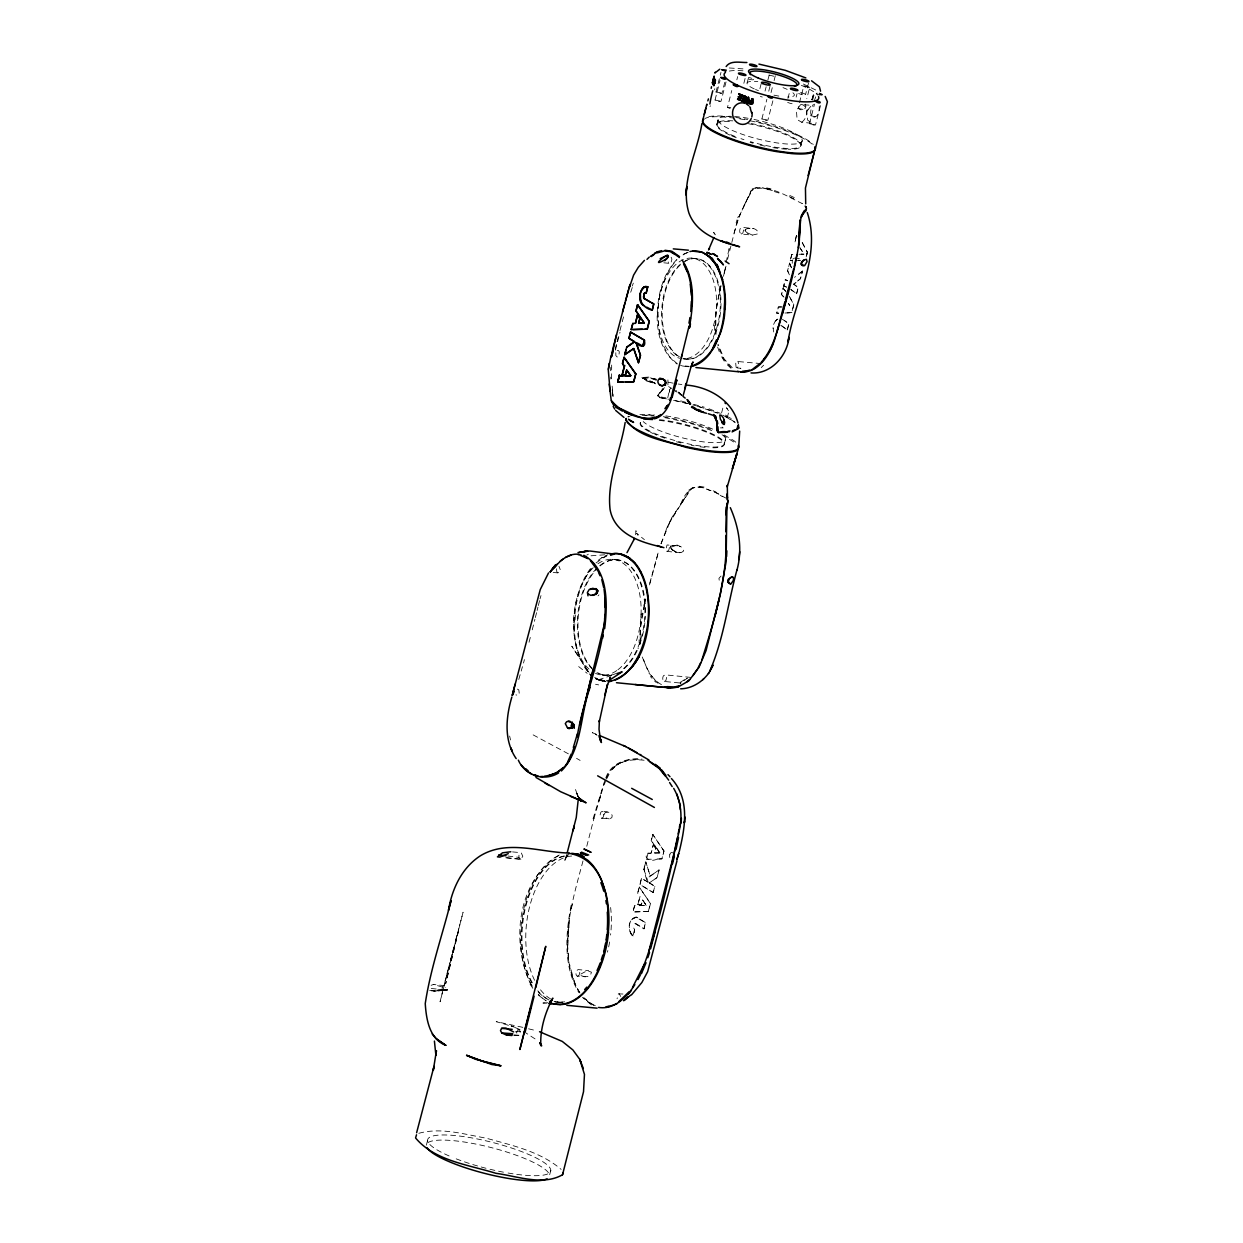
<?xml version="1.0" encoding="UTF-8"?>
<svg xmlns="http://www.w3.org/2000/svg" width="1243" height="1243" viewBox="0 0 1243 1243"><rect width="100%" height="100%" fill="white"/><g stroke="black" fill="none" stroke-linecap="round" stroke-linejoin="round"><path stroke-width="0.75" stroke-dasharray="5 3.75" d="M670.645 548.458L670.645 546.097L676.627 544.791L681.817 547.231L683.681 550.944L681.257 552.622L675.26 551.845L670.645 548.458L670.645 546.097M680.48 684.023L680.651 682.019L687.41 678.103L680.123 683.634L680.372 682.827M520.879 859.426L518.906 857.375L518.968 855.044L521.19 852.714L522.79 856.256L520.879 859.426L504.642 857.654M588.452 671.919C573.132 652.606 572.324 625.571 576.674 602.358A63.983 36.933 -84.3 0 1 582.097 584.645L586.914 574.841L592.973 566.202M640.114 644.138L640.953 620.894L645.35 599.779M629.844 922.912C627.358 926.765 633.402 945.084 634.66 929.811L633.355 927.262L634.52 929.764L632.92 935.963C627.156 931.225 628.119 917.567 636.618 917.148L645.614 922.679L644.029 928.832L635.189 923.44L633.852 924.637L635.189 923.44L644.029 928.832M575.4 614.928L574.546 627.668L574.328 624.701M639.819 634.987L640.953 620.894M728.46 410.687L726.487 407.751L728.942 410.843M610.499 370.771L610.779 367.384M441.964 990.904L442.322 987.004L443.813 985.575L445.755 987.657M556.476 568.843L556.833 572.029L558.806 572.728L560.236 569.574L558.962 566.295M669.775 854.811L669.62 856.178A3.325 1.927 -84.5 0 0 669.822 857.561M611.665 365.038L611.618 379.581M640.533 626.938L645.77 598.971M582.998 860.917C572.029 902.34 556.149 951.563 579.3 992.023M569.341 918.126L567.523 944.494L569.061 963.527M640.72 617.445L641.233 613.669M792.273 260.455L792.273 263.267M569.123 922.943L567.771 947.415M571.112 905.355C565.534 934.037 563.172 966.526 578.85 992.582M513.794 1035.683L519.605 1035.31L520.273 1031.535L519.123 1029.406L515.363 1029.018M796.437 235.595L795.007 241.857L796.437 235.595L799.684 239.34M752.341 235.113L745.955 232.192L745.458 229.567C749.016 226.847 758.867 228.075 757.888 233.855L752.341 235.113L741.279 234.01L739.896 232.534A3.325 1.927 -84.3 0 1 740.393 228.386L741.962 227.36L753.305 228.526M570.63 910.637L572.091 903.879M726.083 262.444L729.501 246.86L728.973 249.237M747.866 233.42L744.93 230.747L745.241 229.427L750.042 228.215M724.793 82.333L721.826 93.551L715.999 91.998L720.987 72.389M726.036 81.914L721.002 101.336L717.724 101.289L715.036 100.046L720.023 80.438M730.169 108.607L727.497 107.364L731.754 90.537M772.882 100.823L767.848 120.245L764.569 120.198L761.881 118.955L766.869 99.347M775.306 75.745L773.907 81.416M805.433 104.148C808.245 111.482 795.815 111.59 798.721 105.453M799.435 102.672L803.879 85.783L809.706 87.336L806.816 98.694M819.261 106.012C819.992 123.15 804.656 118.753 813.373 104.303M820.504 105.593L815.47 124.999L812.207 124.953L809.504 123.71L814.491 104.101M791.853 254.38L790.206 260.548L791.853 254.38L795.38 254.364M537.131 610.484L537.939 607.159M538.359 605.512L539.586 600.54M783.261 296.502L781.505 294.467L785.281 279.597L787.58 280.638M647.945 853.164L651.068 853.102L653.336 844.758L651.177 853.118C640.487 854.966 648.924 863.434 657.205 859.022M667.771 397.667L669.511 389.789L671.08 388.142M727.512 259.445L736.462 224.175L740.113 214.697M643.874 869.494C655.17 900.522 639.648 868.919 645.785 861.912L650.291 876.082L659.07 869.914L657.096 877.542L649.328 882.903L654.89 886.383L649.483 882.903M771.048 92.557L772.416 87.103M637.814 904.655L641.326 904.547L642.538 899.87L646.391 905.479L634.583 905.759L632.889 911.974L648.473 911.414L650.493 903.552L639.244 887.067L637.659 893.22L640.098 896.281L637.814 904.655L640.098 896.281M532.253 629.828L534.91 619.278M535.345 617.522L536.681 612.24M768.749 91.19L770.396 84.648M723.426 276.319L725.99 266.188M780.775 325.262L787.378 330.001L788.932 323.801L781.35 318.534M445.196 980.758L440.069 1001.78L463.08 912.222L445.196 980.758L448.49 968.002M745.085 78.48L743.392 85.083M720.893 285.641L715.984 310.253L715.673 334.973M724.218 272.543L726.13 265.054M721.002 285.983C716.838 302.779 713.653 320.399 716.574 337.661M724.234 273.274L725.617 267.82M787.938 98.383L789.647 91.78M796.173 97.094L797.043 93.66M808.509 83.063L805.557 94.561M648.069 853.164L646.484 859.364M787.254 329.954L788.808 323.817L784.784 320.71M802.341 242.836L807.328 252.143L806.241 256.881L807.328 252.143L802.186 242.432M615.409 350.153L619.993 332.269M427.592 1140.328L426.287 1145.456A63.502 13.316 14.4 0 1 487.567 1146.668A63.502 13.316 14.4 0 1 549.484 1175.474L550.804 1170.347M717.025 123.834L718.143 119.437M716.776 125.092L718.097 119.965M747.152 82.861L748.426 77.905M767.894 79.94L769.355 74.456M811.772 99.626L813.45 94.903L812.238 99.658M812.223 99.86L813.217 94.996M724.265 444.124L725.586 438.997M800.912 145.586L802.232 140.459M812.704 99.891L813.916 95.152L812.984 94.888M814.072 101.538L817.024 93.007M647.712 881.909L641.481 878.381L639.99 884.55L653.181 892.536L654.89 886.383M639.368 887.067L637.659 893.22M785.001 313.034L791.698 312.568L793.702 304.721L789.429 296.145M796.577 293.69L798.146 287.537L793.764 284.196L800.43 278.65L802.512 271.098L800.539 278.665L793.795 284.165L798.27 287.553L796.67 293.736L790.719 289.448M659.039 858.96L661.866 858.835L663.871 850.958L652.761 834.426L651.177 840.563L659.909 852.853L654.641 853.024L655.76 848.347L653.212 844.789M648.349 911.414L650.369 903.568L639.244 887.067M657.423 859.037L661.991 858.866L663.98 851.098L662.177 847.881M450.339 960.855L453.835 947.244M455.622 940.314L457.408 933.4M615.145 349.159L616.59 343.565M617.072 341.701L618.998 334.227M586.774 846.25L594.045 818.018M721.577 413.002L723.286 406.352M726.005 416.529L727.59 416.389L728.786 411.744M789.383 274.843L787.674 270.71L789.616 263.159L787.549 270.694L788.606 273.165M634.583 905.759L632.967 911.989L645.288 911.57M787.145 312.941L791.822 312.583L793.842 304.737L788.435 294.886M637.954 904.655L641.466 904.547L642.662 899.885M529.036 642.274L530.435 636.929M643.89 928.785L645.474 922.663L635.655 917.101L631.382 919.913M653.181 892.536L654.766 886.43M736.85 79.785L737.674 76.615M759.908 88.626L761.446 82.706M765.035 91.081L766.154 86.824M785.607 291.033L783.121 288.283L781.505 294.467L784.286 297.512M619.946 330.591L621.795 323.491M622.261 321.719L623.66 316.406M734.007 233.28L739.228 216.282L751.223 190.552C767.553 182.659 787.207 196.705 802.388 203.603L799.435 201.646M571.267 908.586L572.417 904.283M641.481 878.381L639.865 884.503L653.305 892.552M649.514 584.909L658.635 551.612M593.828 818.764L604.471 782.795M652.932 834.488L651.285 840.625L659.909 852.853L657.361 852.931M523.505 663.047L524.422 659.613M635.624 534.754L635.903 530.683L637.892 535.143L636.618 533.309L644.402 539.648M786.368 287.086L783.743 285.766L785.39 279.597M653.336 844.758L655.9 848.394L654.641 853.024L659.909 852.853M649.763 583.247L658.806 550.354M782.204 306.943L778.32 306.959L776.642 313.174L778.693 313.174M806.179 256.866L807.453 252.158M781.381 306.959L778.46 306.99L776.766 313.189L778.646 313.158M644.884 865.516L643.765 869.649L645.785 861.912L650.291 876.082M593.051 818.811L605.139 779.314M518.766 679.47L522.448 666.699M599.157 799.684L601.721 791.076M599.017 801.02L601.503 792.816M539.99 598.877L541 595.599M566.684 854.531L564.322 861.554L567.026 855.604L565.239 858.136L569.884 853.304M643.874 605.294L644.527 603.228M736.136 222.59L737.021 219.856M630.698 292.245L632.64 286.372M660.981 543.673L671.826 517.57L691.652 488.375L696.235 486.945L701.736 487.365L714.119 491.793L725.694 498.008M795.007 241.857L795.66 239.946M661.105 543.797L666.295 529.704M667.802 525.634L665.191 532.253M632.252 286.014L633.324 283.14M737.798 217.743L738.404 216.22M667.942 384.91L667.926 379.814M604.409 784.224L606.133 780.014M768.625 189.759C763.155 187.522 756.008 186.015 751.269 190.583L739.228 216.282M567.026 855.604L564.742 860.482L567.507 854.562M666.481 398.879L659.21 397.574L657.609 395.694L662.55 388.562M605.761 778.009C610.655 762.922 627.513 757.469 642.01 759.085M606.708 778.817L609.94 772.68M715.036 100.046L721.002 101.336M744.044 205.515L752.574 189.635M715.999 91.998L721.965 93.287M727.497 107.364L730.76 107.411M761.881 118.955L767.848 120.245M798.022 108.343L803.988 109.633M809.706 87.336L803.755 86.047M810.467 115.661L816.433 116.951M809.504 123.71L815.47 124.999M668.454 524.515L689.881 489.789M803.972 254.147L801.238 254.209L803.972 254.147L799.886 247.699M773.612 324.439L775.244 321.129L778.569 318.628L776.316 320.088M606.413 778.18C611.525 764.072 627.125 757.904 641.17 759.473M675.804 391.281L676.316 390.318M669.278 522.464L676.052 511.37M680.776 504.021C686.851 488.375 695.459 482.781 710.157 490.674M680.48 504.674L685.421 497.014M682.376 501.768L684.163 498.971M659.986 392.804L664.492 387.878M763.653 365.193L761.244 367.586M807.67 110.083L811.617 105.36L800.694 104.412L796.452 110.674L797.089 119.53L801.673 122.218L812.409 123.352L807.701 120.183L806.769 111.823L808.183 109.446M580.869 974.061L587.178 970.674L591.45 972.197L590.549 974.963L587.582 976.563L577.467 976.206A3.325 1.911 -84.3 0 1 575.929 973.347L576.628 970.612L578.166 969.571L588.623 970.612M662.752 389.214L658.386 395.258L659.986 397.744M612.488 769.324L614.865 766.776M792.77 259.197L793.562 258.358M598.007 595.863L598.971 594.869M612.178 769.122L614.632 766.589M676.922 259.321L672.308 264.526L666.062 274.827A56.588 32.598 -84.3 0 0 660.996 288.065C654.393 313.298 654.315 346.828 677.031 364.028M664.508 387.63L657.609 395.694M688.84 490.084L694.48 486.634M775.244 321.129L777.263 319.218M802.512 271.098L796.856 275.791M596.034 562.924L606.615 555.559M802.403 271.114L794.557 277.329M793.795 284.165L796.079 282.379M632.361 918.857L636.618 917.148L640.347 919.292M649.064 876.952L659.07 869.914L657.096 877.542L649.328 882.903M614.384 766.822C623.116 759.784 635.126 758.898 645.832 760.483M683.386 680.372L684.489 679.626M586.789 555.124L588.359 554.176M752.186 188.92L759.784 186.605M617.771 764.274L623.442 761.508M559.241 855.013C515.954 881.038 510.096 946.498 532.812 988.294L528.896 982.358M683.634 254.116L689.912 251.537M566.59 855.604L567.367 855.231M431.103 985.342L433.356 984.472L443.813 985.575M801.673 122.218C807.468 118.675 809.566 105.888 801.005 104.303M418.798 1133.305C440.83 1127.168 464.167 1134.253 485.997 1138.137C511.914 1145.362 540.301 1151.422 561.137 1169.399M611.509 675.415L597.355 680.185L606.009 680.822M545.724 1003.334L547.79 1002.65M655.247 379.146L648.1 377.266L642.32 378.323L646.484 380.948L655.558 383.838M601.659 557.843L607.05 556.242M664.43 681.475L665.86 680.574L666.652 677.575L665.223 674.84L663.529 675.71A3.309 1.927 -84.4 0 0 662.954 679.921L664.43 681.475L680.713 683.06L679.346 682.236L680.48 683.199M677.73 545.801L667.04 544.962L665.782 550.028L667.071 551.395L680.014 552.715L675.539 551.69L671.298 549.018M667.071 551.395L668.718 550.354L669.402 547.728L667.771 544.745M741.279 234.01L742.879 232.938L743.563 230.328L741.962 227.36M721.049 576.037L718.951 578.321L719.479 582.175M622.961 994.027L618.346 993.841L617.072 998.75M519.123 1029.406L516.513 1031.69L517.445 1035.994M601.565 818.158L609.194 818.919L611.82 817.708C614.12 812.347 605.838 811.322 602.358 811.539M656.397 380.327L649.514 377.934L642.32 378.323L641.885 377.515L648.722 377.095L656.257 379.674M577.467 976.206L579.067 975.273L579.813 972.523L578.166 969.571M607.361 812.067L605.403 812.44L603.803 814.6L605.792 817.832L609.194 818.919M761.042 363.593L736.975 361.449L735.701 363.313L736.12 367.369L740.859 368.316M687.488 366.53L688.84 366.343L680.574 365.411M546.174 1002.775L542.927 1003.039L546.656 1003.085M591.046 555.792L606.506 554.673M515.301 1031.845L520.273 1031.535M646.298 911.539L648.473 911.414M675.788 545.553L670.754 547.324L671.313 546.392L670.754 547.324L672.634 550.136L671.282 548.738L673.426 550.587M798.068 260.455L800.741 260.346M642.538 899.87L646.391 905.479L637.348 905.696M646.376 859.317L653.336 859.162M798.954 254.271L801.953 254.193M790.33 260.564L792.226 260.548M790.206 260.548L792.475 260.533M729.284 67.977L745.256 69.018M642.041 415.24L654.735 416.187M685.872 366.545L688.886 366.732M686.897 366.669L681.521 365.815M699.141 486.262L705.9 487.365M513.872 1034.86L519.605 1035.31M605.823 681.537L595.863 678.88L603.166 681.319L596.422 679.346L609.35 680.978M429.658 990.547L437.194 991.153M512.536 851.906L521.19 852.714M740.75 368.301L737.099 367.944L739.228 365.333L737.891 361.309M690.657 677.388L665.223 674.84M506.709 857.763L519.714 859.006M794.37 258.156L799.529 258.668M436.635 990.391L430.731 990.966L436.184 991.526M691.31 258.124L695.878 258.575M663.809 262.801L669.495 263.376M687.348 359.18L682.935 358.745A50.497 29.086 -84.3 0 0 714.896 286.31A50.497 29.086 -84.3 0 0 665.564 278.836A50.497 29.086 -84.3 0 0 679.735 358.264M612.24 559.319L616.652 559.77M602.435 675.058L606.848 675.493M585.251 976.936L581.009 975.631M553.213 572.433L557.936 572.93M431.243 988.48L436.619 989.04M665.922 397.869L659.769 396.766M734.66 118.085L720.893 116.78A58.219 12.197 14.4 0 0 705.076 118.427M507.874 856.023L518.906 857.375M678.196 384.025L681.848 384.522M720.381 427.872L723.177 427.918L722.136 427.064M659.21 397.574L668.594 399.252M605.978 681.661L594.605 677.528M517.383 689.104L518.813 689.912L519.217 693.081L518.098 695.334L515.892 694.899M664.865 417.679L681.18 421.082A56.355 11.824 14.4 0 1 696.531 425.246L714.709 431.585M673.178 383.17L667.957 382.114M442.322 987.004L433.356 984.472M595.552 684.271L598.644 684.893M522.821 1027.355L496.221 1021.637L513.359 1026.796M673.613 400.37L687.472 403.555M675.555 400.65L688.591 403.726M766.667 187.864L771.017 188.905M528.586 1028.816L536.292 1030.711M655.185 383.201L644.729 379.301L654.735 383.015M693.749 404.348L704.33 407.191M679.346 546.221L680.496 546.532M653.445 378.4L656.382 379.224M680.729 400.868L685.452 402.173M772.4 190.614L762.394 187.677M692.91 404.907L695.505 405.653M696.81 406.041L718.159 413.36M699.141 406.601L716.543 412.536M774.203 191.531L779.143 193.069M652.839 382.875L645.692 380.187M654.238 382.751L643.206 377.701M596.391 734.395L592.274 732.624L595.708 734.458M725.384 415.084L727.59 416.389M514.975 1027.34L511.137 1025.895L520.382 1029.779M709.054 408.792L720.381 413.344M803.304 84.011L818.686 91.423M595.35 1005.758L589.337 1002.666L582.765 996.653M793.795 198.694L788.124 196.208M713.218 490.783L715.952 491.979M718.392 493.689L714.119 491.793M789.771 195.462L795.271 198.01M817.614 94.188L816.2 93.365M722.804 415.178L734.97 421.952M725.772 416.778L735.312 422.76M595.49 678.445L599.25 680.247M783.743 285.766L786.57 287.133M722.043 434.755L735.98 443.347M619.123 993.639L620.739 996.482M811.819 99.44L811.368 99.424M785.281 279.597L787.642 280.794M724.11 434.926L733.696 440.519A58.095 12.181 14.4 0 1 736.648 443.052M731.257 418.549L726.627 416.156M523.521 1031.395L538.095 1040.873M635.204 923.549L638.855 925.46M568.377 753.833L530.901 733.681M593.719 1005.432L583.682 997.849M576.55 758.354L580.124 760.405M644.464 879.966L647.883 881.924M668.594 386.589L671.484 388.329M641.885 377.515L646.36 380.265M720.194 495.242L722.23 496.516M661.447 684.629C651.534 679.051 646.111 668.175 642.973 657.656M791.092 289.635L796.67 293.736M782.018 325.992L787.378 330.001M591.342 1004.919L582.439 997.368M672.929 389.183L683.355 396.688M677.28 363.795L669.557 356.819L662.814 344.606A58.048 33.437 -84.3 0 1 658.914 329.877L657.842 313.314L658.743 301.94A58.048 33.437 -84.3 0 1 676.798 260.129M588.11 1001.858L590.378 1003.552M732.282 367.695L724.218 359.025L718.081 344.233M678.181 392.757L680.993 394.901M538.281 995.021L545.693 1000.739M578.679 666.59L587.147 673.318M595.335 733.991L597.044 735.343M682.019 395.165L676.953 391.017L680.978 394.311M657.998 683.339L648.97 673.116L642.227 656.988M731.008 368.301L726.627 364.199M730.962 367.726L723.131 358.279L717.739 345.026M654.486 680.915L656.211 682.485M678.927 392.633L680.962 394.637M633.091 935.917L629.968 931.691L629.331 928.614M650.338 676.472L652.047 678.321M577.638 796.141L581.118 799.995M588.529 671.764L583.682 666.17L591.295 676.114L571.78 646.205L589.244 672.96M783.121 288.283L786.881 292.773M663.98 851.098L652.761 834.426M715.409 234.787L713.653 232.301L715.005 235.098L714.259 232.923M799.948 247.854L802.356 251.397M579.968 993.002L575.866 985.901L570.988 972.585M576.193 793.127L580.17 799.42M656.801 848.301L659.489 852.62M724.203 361.138L720.893 355.389M644.573 902.869L646.142 905.463M788.544 303.401L789.756 305.7L788.031 302.779M577.358 794.93L578.306 796.794M789.507 263.159L791.387 267.742M789.616 263.159L791.76 268.395M575.493 789.523L579.626 800.725L577.187 793.687L577.731 795.862M574.701 982.995L569.512 964.195M717.615 347.061L719.324 351.862M509.646 736.058L510.531 739.958M612.146 386.076L613.312 396.377M658.666 395.103L658.868 396.191M612.209 389.929L613.063 395.973M612.209 392.664L612.613 396.253M610.686 377.126L610.81 379.022M568.3 953.785L568.486 957.545M640.285 641.466L640.145 634.256M714.476 330.281L714.305 323.025M639.073 639.803L639.166 642.895M610.624 907.483A73.586 42.386 -84.3 0 1 610.577 935.062M609.598 941.992A73.586 42.386 -84.3 0 1 607.454 952.138M562.349 1002.588A73.586 42.386 -84.3 0 1 556.382 1001.516M550.665 998.984A73.586 42.386 -84.3 0 1 538.639 987.253M534.583 980.261A73.586 42.386 -84.3 0 1 531.274 900.802A73.586 42.386 -84.3 0 1 573.256 855.961M562.504 1001.982A73.586 42.386 -84.3 0 1 559.459 1002.184M557.936 1002.153A73.586 42.386 -84.3 0 1 554.937 1001.796M549.08 999.994A73.586 42.386 -84.3 0 1 537.194 990.718M531.724 982.747A73.586 42.386 -84.3 0 1 525.929 903.521A73.586 42.386 -84.3 0 1 567.321 855.572M449.096 1155.943A63.502 13.316 14.4 0 1 450.867 1135.216A63.502 13.316 14.4 0 1 543.812 1162.345A63.502 13.316 14.4 0 1 506.864 1172.802M503.462 1172.18A63.502 13.316 14.4 0 1 489.509 1169.135M485.997 1168.265A63.502 13.316 14.4 0 1 456.165 1158.833M592.771 669.449A58.095 33.468 -84.3 0 1 587.286 581.444A58.095 33.468 -84.3 0 1 639.601 581.04A58.095 33.468 -84.3 0 1 622.852 669.231M615.844 673.597A58.095 33.468 -84.3 0 1 596.997 672.587M597.914 563.794A58.095 33.468 -84.3 0 1 639.632 593.843A58.095 33.468 -84.3 0 1 617.926 669.744M616.777 670.583A58.095 33.468 -84.3 0 1 593.222 672.199M588.996 669.076A58.095 33.468 -84.3 0 1 573.644 619.511A58.095 33.468 -84.3 0 1 593.393 567.523M564.664 1001.796A73.586 42.386 -84.3 0 1 561.603 1002.184M558.573 1002.215A73.586 42.386 -84.3 0 1 554.083 1001.547M546.889 998.595A73.586 42.386 -84.3 0 1 537.831 990.78M532.346 982.809A73.586 42.386 -84.3 0 1 525.882 906.069A73.586 42.386 -84.3 0 1 564.897 856.039M669.759 854.811A3.325 1.927 -84.5 0 1 672.727 852.9M579.254 657.096A64.279 37.041 -84.3 0 1 591.559 567.15M598.147 560.407A64.279 37.041 -84.3 0 1 607.672 554.86M546.392 1000.848A75.916 43.723 -84.3 0 1 538.235 994.151M532.377 986.274A75.916 43.723 -84.3 0 1 523.66 909.565A75.916 43.723 -84.3 0 1 561.277 854.656M679.331 356.71A50.497 29.086 -84.3 0 1 673.504 273.025A50.497 29.086 -84.3 0 1 720.474 293.907A50.497 29.086 -84.3 0 1 683.246 358.45M799.56 260.238A70.556 4.521 3.5 0 1 797.478 260.315M753.957 119.421A43.365 9.089 14.4 0 1 801.549 142.028A43.365 9.089 14.4 0 1 739.663 133.374A43.365 9.089 14.4 0 1 732.003 116.345M734.535 116.5A43.365 9.089 14.4 0 1 749.265 118.489M748.224 123.678A43.365 9.089 14.4 0 1 795.536 139.744A43.365 9.089 14.4 0 1 788.031 149.238M786.555 149.176A43.365 9.089 14.4 0 1 770.909 147.28M765.035 146.13A43.365 9.089 14.4 0 1 759.053 144.763M753.072 143.209A43.365 9.089 14.4 0 1 750.104 142.37M736.276 137.724A43.365 9.089 14.4 0 1 731.459 135.751M729.967 135.099A43.365 9.089 14.4 0 1 731.133 121.503M739.725 118.846A58.219 12.197 14.4 0 1 744.914 119.763M750.213 120.804A58.219 12.197 14.4 0 1 813.093 145.043M683.013 254.924A58.312 33.592 -84.3 0 1 689.57 251.863M659.272 420.414A43.365 9.089 14.4 0 1 715.735 436.433A43.365 9.089 14.4 0 1 709.908 447.713M705.123 447.356A43.365 9.089 14.4 0 1 699.871 446.719M694.247 445.817A43.365 9.089 14.4 0 1 691.341 445.274M680.9 442.928A43.365 9.089 14.4 0 1 676.425 441.747M664.912 438.189A43.365 9.089 14.4 0 1 654.797 434.289M653.321 433.636A43.365 9.089 14.4 0 1 650.54 432.3M649.25 431.647A43.365 9.089 14.4 0 1 641.761 421.393M723.814 435.92A43.365 9.089 14.4 0 1 695.567 440.675A43.365 9.089 14.4 0 1 643.206 421.563M645.148 415.504A43.365 9.089 14.4 0 1 654.331 414.851M665.844 415.908A43.365 9.089 14.4 0 1 715.16 430.327M628.103 417.104A56.292 11.793 14.4 0 1 629.906 416.389M600.027 565.969A58.095 33.468 -84.3 0 1 645.195 619.434M644.853 622.743A58.095 33.468 -84.3 0 1 638.016 648.722M637.239 650.446A58.095 33.468 -84.3 0 1 623.473 669.293M611.665 675.167A58.095 33.468 -84.3 0 1 593.408 669.511M592.072 668.237A58.095 33.468 -84.3 0 1 596.718 569.061M684.893 261.092A50.497 29.086 -84.3 0 1 720.35 304.271A50.497 29.086 -84.3 0 1 683.526 358.637M677.171 355.653A50.497 29.086 -84.3 0 1 661.649 311.418A50.497 29.086 -84.3 0 1 680.527 264.137M659.458 419.683A43.365 9.089 14.4 0 1 722.68 440.333A43.365 9.089 14.4 0 1 682.593 442.57A43.365 9.089 14.4 0 1 641.947 420.662M627.855 416.638A58.095 12.181 14.4 0 1 628.585 416.25M639.927 414.509A58.095 12.181 14.4 0 1 653.958 415.348M663.311 416.669A58.095 12.181 14.4 0 1 701.58 426.038L708.712 428.493A58.095 12.181 14.4 0 1 713.202 430.187M671.08 257.223A3.341 1.927 -84.3 0 1 671.841 259.616L671.127 262.366A3.341 1.927 -84.3 0 1 668.159 261.916M751.347 123.508A43.365 9.089 14.4 0 1 801.098 145.027A43.365 9.089 14.4 0 1 750.306 141.64M743.967 139.667A43.365 9.089 14.4 0 1 740.937 138.641M735.219 136.512A43.365 9.089 14.4 0 1 733.417 120.897M714.818 88.688A10.845 0.948 -76.7 0 1 714.632 89.838M710.483 105.748A10.845 0.948 -76.7 0 1 710.002 106.525M708.821 116.624A58.095 12.181 14.4 0 1 730.123 116.764M735.716 117.479A58.095 12.181 14.4 0 1 747.711 119.546M756.07 121.348A58.095 12.181 14.4 0 1 813.233 144.437M729.284 71.084A48.788 10.224 14.4 0 1 746.453 71.131M768.966 75.062A48.788 10.224 14.4 0 1 774.467 76.413M801.378 85.347A48.788 10.224 14.4 0 1 817.568 95.105M800.539 92.65A3.869 0.808 14.4 0 1 805.246 94.235A3.869 0.808 14.4 0 1 803.631 94.919A3.869 0.808 14.4 0 1 798.674 93.427M792.102 103.728A3.869 0.808 14.4 0 1 787.658 102.314M792.925 92.759A24.394 5.112 14.4 0 1 787.689 96.954M778.864 96.084A24.394 5.112 14.4 0 1 773.721 95.105M758.432 90.63A24.394 5.112 14.4 0 1 755.542 89.465M754.237 88.89A24.394 5.112 14.4 0 1 757.81 81.556M782.997 87.632A24.394 5.112 14.4 0 1 787.192 89.387M753.584 79.381A3.869 0.808 14.4 0 1 750.337 79.521A3.869 0.808 14.4 0 1 746.142 77.765M748.566 77.47A3.869 0.808 14.4 0 1 751.813 78.34M762.285 97.032A4.646 0.979 14.4 0 1 760.39 96.426M669.511 389.789L669.573 392.089L669.511 389.789M615.813 352.717L615.844 355.591L617.181 357.052L618.812 356.057L619.309 351.924A3.325 1.911 -84.3 0 0 617.538 350.464A3.325 1.911 -84.3 0 0 615.813 352.717M603.896 814.414L603.197 817.148A3.325 1.911 -84.3 0 1 601.146 818.003A3.325 1.911 -84.3 0 1 600.027 815.284L600.726 812.549A3.325 1.911 -84.3 0 1 602.777 811.695A3.325 1.911 -84.3 0 1 603.896 814.414M458.574 930.587L445.631 983.928L458.574 930.587M773.721 331.974L773.068 327.748L773.721 331.974"/><path stroke-width="1.5" d="M712.752 84.167L714.135 78.387L713 80.344M725.912 514.788L726.689 506.445M733.417 579.937C734.535 573.924 727.108 578.71 728.553 582.516L730.729 584.179L733.23 580.652M725.213 296.083A57.831 33.312 -84.3 0 1 725.384 304.504L724.483 315.846A58.033 33.437 -84.3 0 1 720.785 332.223L714.585 346.579L709.287 354.441A58.033 33.437 -84.3 0 1 690.331 366.561C718.796 357.067 725.834 321.378 724.498 294.855A58.592 33.747 -84.3 0 0 721.453 277.826M691.636 306.135C692.367 291.748 690.89 276.769 683.961 263.889M724.514 309.46L724.762 300.651M644.604 305.949L641.947 304.317C638.467 299.097 639.617 291.328 643.936 286.931L647.789 286.776L646.189 293.037L644.247 293.426L643.983 298.444L649.98 301.956M714.461 81.432L714.756 78.868L714.321 80.142M727 503.058L726.067 561.945L720.334 593.843L706.086 650.509L698.954 667.367L688.917 680.791L677.932 687.084L671.997 688.032L664.182 686.726M726.596 556.569L726.86 550.835M713.902 80.5L714.041 79.412L713.342 84.073L713.839 81.494A5.376 0.948 -77.9 0 0 713.948 80.779L714.15 78.744L713.373 81.277M713.964 76.615L712.472 82.66L714.135 78.387M713.404 84.415L713.342 85.161M713.016 83.623L713.062 82.597M608.371 932.405L608.884 924.202A75.916 43.66 -84.3 0 0 605.776 892.925L601.286 879.485A75.621 43.552 -84.3 0 0 587.504 860.032L579.424 855.06L575.074 853.817A75.916 43.723 -84.3 0 0 571.671 853.304M681.071 823.052L681.413 818.345M737.487 371.269C756.303 376.054 769.308 355.762 774.389 340.473C783.727 309.958 793.05 279.085 798.317 247.575C801.486 235.626 795.629 219.312 806.101 210.657L806.427 208.202L805.169 206.089M800.306 225.667L799.296 238.034M798.317 247.575L800.601 220.213M798.736 238.64L800.306 219.731M801.533 262.832L801.533 264.837L804.703 265.551L807.08 261.589L806.412 259.336C803.242 259.383 799.125 265.256 803.615 260.082M714.803 79.661L714.476 80.717M613.079 350.79L612.815 349.904M573.691 724.685L572.743 727.761L568.937 728.538L567.461 727.714L565.301 723.659L566.637 721.748L569.589 721.064L573.784 724.312L574.297 728.196L572.572 723.177L568.113 721.282M515.115 684.163L512.24 695.427L540.254 589.555L548.52 572.945M604.58 619.154L605.092 614.446M641.839 289.759L645.366 286.387L647.789 286.776L643.936 286.931C635.593 295.228 641.202 308.124 652.249 310.082L653.834 303.945L644.045 298.398L643.408 296.704M690.813 311.496L691.372 301.334M604.673 628.632C607.641 603.896 608.728 569.247 583.79 555.264M690.005 317.555L688.948 323.149M730.325 507.672C738.917 527.358 742.832 549.484 736.835 570.49M732.251 244.42L739.616 246.767C719.899 241.593 696.779 234.104 688.933 213.081C679.735 183.078 697.214 153.075 701.891 123.632M726.285 507.004L725.912 531.833M738.793 559.599L739.756 551.737M671.438 778.538C690.238 799.218 685.126 827.403 679.191 851.828M611.028 355.871L608.278 369.793L610.111 391.203M604.051 626.301L604.657 621.578M609.132 363.484L608.355 369.187M685.748 194.871L686.835 186.574L686.152 191.779M685.157 817.148L684.349 822.897L684.598 821.235M724.514 423.941L723.566 418.223L721.36 415.317L719.759 414.991L720.365 419.264L724.063 424.453L724.296 419.979M738.109 428.198L738.513 424.982M603.616 627.125L585.997 699.141M738.699 447.325L739.678 431.088M727.839 501.535L727.916 499.935M689.741 322.372L690.455 317.99M689.849 327.468L690.471 323.786M612.737 351.551L612.877 350.697M803.755 265.862L801.533 264.837L801.409 262.413M679.362 827.481L679.905 824.482M711.509 86.73L711.198 88.346M689.166 328.37C693.361 305.949 695.707 279.815 682.081 260.02M678.15 833.913L679.098 828.972M796.856 254.877L794.184 266.919M676.006 849.435L678.554 837.58M616.512 334.631L611.572 356.492L613.048 349.796M416.514 1134.781L415.566 1137.951C434.568 1160.884 468.751 1164.8 495.895 1173.299C517.228 1176.189 542.911 1186.071 562.535 1174.744L562.877 1173.081M677.482 837.316L674.188 852.465M683.168 395.554L690.999 366.887M714.694 82.007C713.125 80.577 713.373 88.843 714.585 82.66M736.959 569.838C727.699 603.927 723.581 640.316 709.1 672.618C702.59 681.785 692.102 688.622 680.651 688.808M820.551 91.19L819.401 86.792L811.555 80.795M714.554 81.059L714.57 80.919A6.603 1.181 -77.8 0 1 714.337 81.479M511.852 697.043C505.901 717.164 503.679 740.393 516.171 758.603M640.394 294.063L640.611 302.002L642.538 304.675M622.759 382.021L617.724 382.207L619.496 374.764L617.724 382.207L633.775 381.741L635.779 373.879L624.141 357.347L622.448 363.453L624.25 366.467L622.121 374.873L625.509 374.749L626.674 370.057L630.683 375.541L625.276 375.852M595.925 588.545L597.759 590.596L597.122 593.035L595.381 594.294L590.813 595.381L587.69 593.672M603.445 955.665C612.131 922.073 612.706 861.026 569.03 853.304M713.886 80.577L713.855 80.748A5.904 1.01 -77.8 0 1 713.715 81.292L713.544 81.976M713.311 81.556L712.472 82.489M579.642 725.011L593.004 669.713M604.828 694.806L607.485 684.489L599.281 721.903L599.39 720.474L599.017 729.299L600.726 741.434L599.39 735.421L601.441 742.537L599.344 736.742L600.555 740.005M630.465 332.083L644.34 340.147C647.929 355.762 624.778 334.709 642.833 346.331L644.433 340.162L630.605 332.114L628.88 338.282L634.52 341.747L628.88 338.282M602.529 638.405L603.306 635.189M689.026 326.148L681.366 357.549M713.109 80.003L713.451 81.183L713.979 79.055M714.911 616.59L719.355 598.334M636.121 342.804L640.394 355.094L638.482 362.738L633.712 348.568L624.685 354.706L626.705 347.217L634.52 341.747L626.705 347.217M684.66 388.966L686.058 383.466M671.81 862.207L673.815 854.081M612.877 348.848L613.84 344.917M645.055 329.193L647.183 329.162L649.157 321.253L637.55 304.69L649.328 321.315L647.308 329.162L631.258 329.613L632.842 323.444L635.468 323.335L637.488 314.945L635.468 323.335M625.151 422.48C620.475 451.318 606.755 479.953 610.08 509.537C614.446 533.837 640.596 542.383 661.525 546.967L657.159 545.537M714.104 83.265L714.119 85.549M682.143 354.348L671.36 396.579M525.23 1031.628L534.102 996.218M672.494 863.885L674.374 856.396M630.015 284.461L628.911 288.811L633.588 275.138L638.265 267.369L644.449 260.362M622.246 374.873L624.701 365.411L624.25 366.467L622.557 363.484L624.141 357.347M702.699 120.54L706.879 104.148L706.568 105.406M588.467 689.632L593.486 669.806M613.824 345.119L624.98 302.872M713.902 81.696L713.933 81.603A14.279 2.051 -77.4 0 1 714.057 81.059M567.352 852.216L576.255 817.568L578.275 799.28M813.916 153.417L805.448 188.019L805.713 203.868M644.294 323.087L635.95 310.921L637.55 304.69L636.074 310.968L644.294 323.087L638.622 323.196L639.834 318.519L637.488 314.945M652.249 310.082L653.694 303.913L651.767 302.935M713.793 82.271L712.519 83.281L714.166 76.118M712.519 83.281L713.855 77.781M714.01 79.707L713.062 83.545M715.191 82.224L713.7 85.658L715.502 80.236M739.973 94.888L738.746 93.924L740.424 94.421M737.503 99.316L739.119 99.782M738.249 97.125C737.938 95.416 742.475 100.155 738.653 99.098M739.647 99.487L740.082 97.84M740.222 97.234C740.875 92.526 741.636 98.539 739.305 96.892M741.807 94.934L740.129 100.326L741.807 94.934L738.746 93.924M590.192 687.224C579.813 714.212 582.718 749.265 561.401 770.971M742.226 95.245L745.365 96.239L743.998 101.584C738.373 99.222 743.532 102.252 743.92 99.098C739.057 96.938 745.085 100.17 744.557 96.597L742.071 95.835L743.936 95.727M740.983 100.636L743.5 100.761M744.075 98.508L741.729 98.446M743.221 100.807L743.92 99.098M743.796 98.554L744.557 96.597M747.727 100.217L747.012 102.128L747.727 100.217L745.551 100.605L747.245 102.066M747.633 99.689L748.472 97.311L747.633 99.689L746.421 96.768L747.866 99.626M748.224 97.389C750.15 97.342 748.581 105.033 745.971 102.423A2.268 2.082 80.6 0 1 745.349 102.066M752.372 98.741C756.863 109.431 742.475 100.372 751.005 103.293L751.456 101.553L749.389 101.025L750.679 100.667M748.348 102.579L750.803 103.387L751.456 101.553M752.031 98.632L751.409 101.04L752.559 98.663M751.347 104.194L752.901 98.772M535.811 987.47L545.755 946.327L519.869 1049.496L530.559 1008.026M562.535 1174.744L583.526 1091.696L584.459 1074.372L579.72 1059.3L572.883 1049.931L562.256 1041.401L539.524 1031.721M671.406 863.838L648.784 951.516M626.021 349.904L624.685 354.706L633.712 348.568L638.482 362.738L640.533 355.343L636.214 342.695M629.02 338.282L630.605 332.114M631.133 329.597L632.842 323.444M625.602 381.927L633.681 381.71L635.779 373.879M704.268 114.34L705.806 108.343M815.361 148.678L827.418 101.755L825.197 96.441M625.509 374.749L626.674 370.057L630.683 375.712L628.228 375.759M637.628 314.961L639.959 318.534L638.622 323.196M713.513 82.66L713.435 80.64M814.491 151.32L808.09 175.574M784.954 301.692C778.957 322.232 775.974 345.616 761.244 362.272M676.969 860.933L647.65 971.684L641.87 982.498L631.537 994.851M647.634 286.931L646.189 293.037M597.122 593.035L597.759 590.596M782.453 313.578L788.326 291.048M650.633 948.751L654.983 932.141M672.106 396.066C669.728 405.234 664.166 416.374 654.455 418.829M785.436 299.858L793.702 268.752M622.572 311.9L629.657 285.843M617.724 382.207L618.828 378.074M577.078 737.021C585.22 687.83 610.981 639.943 604.036 589.229M573.598 828.693L574.344 825.927L573.007 830.868M642.678 346.346L644.433 340.162M612.768 349.252L611.338 356.788M714.104 80.5L713.979 80.966A13.409 1.6 -77.1 0 0 713.87 81.556A7.178 1.088 -77.4 0 0 713.715 82.193M675.524 384.817L676.86 379.907L672.152 397.263M625.509 300.915L628.492 289.976M416.623 1132.73L433.993 1066.385L433.279 1070.332L436.448 1050.646L435.889 1055.291L434.413 1041.075M713.886 237.506L708.557 249.936M736.477 455.311L736.866 453.928L732.345 468.735L737.938 450.013M611.556 354.83L611.82 353.867M713.373 82.628L712.783 84.244M777.543 329.566L778.32 326.831M724.793 421.999L723.814 424.283L721.655 421.89M714.818 82.924C713.451 81.401 713.404 85.177 713.933 82.908M577.405 733.774L573.334 747.431M734.489 462.039L736.866 453.928M713.948 83.328L713.482 84.415M707.842 100.869L708.448 98.881M734.939 460.594L727.217 486.883L727.31 485.298L727.512 498.583L726.922 493.999L727.45 497.573M744.93 100.248L744.961 100.17A2.16 1.958 77.3 0 0 744.806 101.056L745.349 102.066M669.666 400.432L670.567 397.651M572.215 752.932L574.188 746.841M801.036 217.214L805.619 209.477M514.229 691.465L512.427 695.334M647.789 957.716L649.561 952.526M592.258 595.304C594.558 596.454 598.971 589.462 596.873 592.927M746.453 99.254C746.142 94.421 745.878 99.16 745.272 101.631A1.569 1.429 78 0 0 745.598 102.004M606.988 686.447L610.453 677.109L609.785 678.585M665.471 380.311L665.456 385.408M513.095 692.6L513.53 690.89M571.267 753.973L568.129 760.902M644.48 963.946L632.532 987.439M634.132 539.509L634.567 538.468L627 552.653M692.04 364.323L693.035 361.946L691.776 364.183M641.419 973.704L646.034 962.735M626.332 418.549L625.851 419.652C638.389 438.002 665.704 440.581 685.779 447.294C699.825 450.339 714.197 453.12 728.647 452.359C732.065 452.048 739.771 451.395 738.218 446.221M701.984 659.722C714.274 619.635 727.854 577.902 726.005 535.407M712.503 348.832L716.372 339.992M550.82 1001.423L549.608 1001.951L552.187 999.885L549.763 1003.179L552.84 998.129C545.133 1012.346 539.944 1029.592 540.829 1045.658L540.037 1042.737L541.637 1045.907L539.804 1042.815M641.062 972.927C659.272 926.159 669.029 876.331 679.952 827.418C682.36 814.149 680.48 800.104 673.69 788.357M769.852 350.852L773.099 343.674M715.253 72.218L714.88 73.026L719.806 69.188M712.643 81.789L713.591 81.308M801.238 215.894L804.237 210.735M570.537 757.282C566.513 768.112 555.652 774.948 544.465 776.176M726.145 66.532C730.48 60.084 740.3 62.663 746.888 62.507M698.1 667.895L700.695 662.737M726.984 432.3L718.485 432.595L717.227 430.777L716.962 424.22M513.639 1031.939L505.932 1028.07L501.628 1028.349L500.478 1030.602L501.784 1032.964L506.476 1035.046L511.961 1035.528M710.654 669.682L713.031 665.083L709.613 671.702M637.954 979.608L640.456 974.761M667.771 257.658L668.361 256.524L667.149 255.328L660.219 258.637M609.598 681.63C646.717 670.832 653.29 620.972 646.717 588.157A64.061 36.933 -84.3 0 0 640.968 572.06M737.922 428.447L738.622 427.235M745.054 99.922L745.443 99.502A1.616 1.461 74.9 0 1 745.862 99.331L746.204 99.3M550.4 571.78L555.605 564.866L550.074 572.106L554.129 566.482M697.23 669.278L692.988 675.586M510.811 851.75L502.452 852.838L497.433 856.862L499.857 857.126L508.263 853.63M635.328 662.472L639.368 656.18L632.485 666.621M709.147 249.082L709.52 248.491M659.909 378.354L659.443 379.053L662.721 379.053L665.036 380.964L665.689 383.248L663.917 385.237C659.474 387.365 655.216 380.917 659.909 378.354L662.768 378.789L665.083 380.886L665.86 382.456L664.896 385.175M566.342 764.367L568.517 761.104M665.766 408.201L668.283 404.488M634.847 984.611C627.156 996.933 614.399 1009.922 598.52 1007.436M664.896 408.683L667.009 405.746M763.668 359.631L765.331 357.409M572.401 722.105L571.096 725.974L572.262 728.336M665.378 384.025L662.146 385.983L659.52 384.848M630.698 995.13L624.281 1000.32M552.933 569.108L557.035 564.198M737.006 429.13L737.767 425.929M555.264 566.73C560.95 559.63 569.605 552.809 579.285 554.362M628.383 993.996L631.444 990.376M629.02 991.836L618.641 1001.796M702.932 679.657L703.678 678.818M708.339 673.473L709.1 672.618M553.57 568.175L554.704 567.026M646.981 259.383L649.234 257.115M597.153 589.555L595.879 594.558M660.717 414.541C648.582 425.122 631.537 413.111 619.232 408.201M727.916 579.673L731.257 577.234M666.885 258.73C643.361 272.062 678.476 244.234 664.834 260.766M623.691 1000.77L628.352 996.606M689.554 679.501L686.338 682.205M562.675 768.065L557.517 772.089M643.983 298.444L644.387 293.379L646.08 292.882L644.247 293.426M760.281 363.313L754.097 368.037M549.608 1001.951L550.867 1000.941M659.023 416.079C643.952 423.055 621.08 412.692 611.447 400.603M560.313 561.059L562.706 559.288M650.509 256.322L657.935 251.63L661.587 250.651M651.146 256.586L653.787 254.784M610.562 679.455L622.121 671.826L616.823 673.613M751.922 369.668L754.532 368.161M553.694 773.892L548.738 775.554M616.916 1003.785L606.646 1007.358M654.735 253.137L657.159 251.972M565.565 557.423L570.894 555.186M552.886 774.405L556.911 772.602M558.729 772.851C544.387 782.002 525.074 775.554 518.331 760.141M657.283 252.873L664.492 250.884L669.278 251.506M749.762 100.357L751.595 100.963M732.515 430.715L734.862 429.938M590.223 589.462C592.46 588.498 597.479 588.529 597.432 591.823M676.472 687.177L678.445 686.556M610.639 555.17L614.244 554.114L589.788 550.991L578.026 552.498M568.937 728.538L573.489 726.518L573.458 724.545M748.333 371.129L740.719 372.014M679.035 685.841L674.747 686.944L666.885 686.633M747.245 370.74L750.026 370.026M732.096 431.927L738.87 428.353L738.187 425.106M605.947 1006.861L608.961 1006.162M745.365 96.239L743.998 101.584M689.912 251.537C706.117 247.59 717.801 264.075 721.422 277.842M727.947 431.243L730.014 430.964M729.268 431.725L718.268 432.207L717.957 426.769M614.244 554.114L610.375 554.394C623.504 550.478 635.732 560.779 640.953 572.091M728.569 580.994C726.238 580.73 729.144 584.148 730.527 583.682M692.879 251.148L702.637 252.36L711.214 257.907L705.729 253.867M506.476 1035.046L511.976 1034.704M622.121 374.873L625.415 374.687M742.444 371.253L745.847 371.098M633.153 329.535L642.367 329.255M622.65 375.914L619.34 376.039L630.683 375.712M640.067 323.164L644.092 323.025M540.487 776.549L543.191 776.455M664.974 250.278L671.795 251.241L679.579 256.633M652.653 419.528L643.672 419.015M722.525 431.616L725.368 431.632M611.851 352.826L612.846 353.059M751.036 372.931C770.924 374.329 786.959 356.166 789.025 337.412L787.984 341.763C794.681 298.988 821.763 256.431 807.282 212.553M635.111 684.52L670.614 687.954M673.302 248.864L688.467 250.2M501.784 1032.964L512.753 1033.694M597.106 1008.166L566.824 1005.323M666.279 255.98L668.112 256.446M607.734 680.946L611.199 681.211M555.372 1004.189L560.096 1004.562M501.628 1028.349L512.209 1029.328M695.909 367.555L738.451 371.766M616.481 682.718L662.193 687.208M553.244 1003.785C566.559 1006.737 579.362 998.595 587.24 988.403A74.347 42.744 -84.3 0 0 603.383 955.634M569.108 853.071C539.664 852.278 507.299 839.289 480.233 855.883C461.759 867.94 451.939 889.04 448.49 910.264L451.023 900.724C442.43 934.969 430.498 968.701 425.246 1003.598C426.271 1019.136 429.255 1038.93 445.817 1045.347L436.526 1038.946L432.222 1033.974M498.676 854.889L506.025 855.79M685.437 385.004C708.23 386.526 731.816 399.842 738.016 423.086M548.691 1003.458L551.97 1003.909M500.836 1065.779L491.84 1064.536L466.607 1055.338L475.634 1059.3L500.836 1065.779L482.533 1061.304L466.607 1055.338M537.069 776.129L538.421 776.347M577.964 554.58L581.444 555.186M666.217 687.472L668.144 687.799M758.929 64.092L785.327 70.338L805.837 77.921M550.292 1003.179L556.087 1004.328M567.461 727.714L570.071 728.227M732.127 577.125L733.028 577.327M725.741 71.224L721.732 69.686L726.269 70.152M818.888 94.592L822.167 94.654L819.463 93.411M580.605 555.512L587.753 558.48M702.916 412.365L706.475 413.282M581.413 855.091L576.954 853.894L584.226 856.66M746.903 99.937L745.816 100.543L746.499 101.802M660.965 546.811L663.917 547.666M700.244 411.138L703.585 412.132M669.216 251.039L677.653 256.011M708.246 413.733L713.327 415.364M750.321 101.336L751.254 101.631M751.533 104.117L748.41 103.091M535.298 775.088L537.24 775.741M747.043 102.641L746.157 102.33M533.884 775.01L536.65 775.974M742.677 98.803L743.64 99.145M533.76 775.088L535.624 775.756M600.416 735.872L625.649 746.561L648.939 759.986M619.884 553.912L630.294 558.697L627.933 557.05L635.391 563.607M741.279 100.59L742.63 101.087M742.366 95.804L743.454 96.208M724.622 242.121L721.002 240.785L728.538 243.581M575.742 853.879L583.169 856.691L579.424 855.06M738.808 99.813L740.44 100.279M696.064 409.46L701.627 411.588M701.145 411.915L691.481 407.253L692.133 406.43L695.365 408.341M624.825 412.272L631.506 415.038M739.647 94.919L741.03 95.291M740.548 97.203L738.389 96.534M740.393 97.793L738.575 97.094M739.958 99.456L737.658 98.71M697.696 409.398L700.229 410.376M581.46 852.154L588.685 855.013M535.966 777.45L560.671 791.729L586.106 802.823L579.285 798.286M596.189 589.151L592.787 588.327L589.275 589.431L587.411 592.507L588.001 595.848M577.653 799.358L570.397 796.297M726.456 241.965L730.806 243.814M648.054 760.405L659.52 767.879L668.687 780.138M584.024 556.274L587.877 558.542M695.086 409.196L698.519 410.703M623.396 745.458L625.649 746.561M615.642 407.191L622.339 411.045M694.79 408.714L697.603 410.112M629.378 420.243L633.604 422.434L628.43 419.171M652.124 310.066L646.686 307.145M631.662 788.311L652.264 799.482M628.616 748.1L636.975 752.652M672.308 252.547L674.856 253.976M654.408 807.453L597.65 775.818M639.959 754.408L641.046 755.045M544.978 783.09L549.188 785.56M531.616 774.032L526.566 770.753L520.972 764.678M624.002 417.43L615.627 410.408M713.606 415.162L716.621 420.383L717.397 430.653L718.485 432.595M650.136 762.083L659.303 768.594L665.145 775.865M724.063 424.453L722.276 423.241M445.817 1045.347L436.526 1038.946M725.135 260.999L729.066 263.734M655.325 764.367L660.126 768.283M683.355 396.688L685.188 398.102M596.174 589.664L597.339 590.611M724.949 402.95L725.757 403.633M616.388 406.523L612.411 402.142M525.696 768.702L528.182 770.831M677.078 255.561L679.331 257.565M708.681 255.903L716.419 264.977L722.711 279.675M614.026 405.902L611.805 401.815M590.425 560.686L598.706 572.013M667.988 774.638L670.008 776.751M590.689 560.733L593.812 564.073M580.885 799.731L582.268 801.284M801.145 263.889L802.512 265.676M687.488 399.656L690.642 403.789M686.991 399.609L690.378 404.037M726.829 498.987L728.305 501.488L726.984 506.212L726.813 504.114M661.696 769.945L665.86 775.321M635.701 373.91L624.017 357.378M714.43 416.25L716.45 421.097M713.777 414.478L715.253 416.483M688.016 401.442L690.067 404.363M669.589 782.546L672.183 786.601M712.006 257.985L716.419 264.977M599.608 738.233L600.928 740.393M613.203 406.414L614.71 409.087M683.526 263.718L687.177 271.735M715.44 415.892L716.154 417.197M598.551 572.588L600.058 575.758M512.365 751.611L510.857 747.944L511.898 750.492M581.351 1063.402L579.72 1059.3L583.371 1068.545M720.412 273.149L716.931 264.324L718.547 268.876M676.845 793.889L680.449 805.852M750.337 108.716L751.564 112.74M601.814 579.782L603.741 587.768M721.701 276.816L723.317 282.751A58.25 33.499 -84.3 0 1 725.151 296.098M715.688 417.26L715.952 418.254M599.39 735.421L599.872 737.581M611.307 401.054L609.21 384.04M717.304 421.113L717.739 423.801M690.269 284.305L691.45 295.43M806.117 206.649L806.272 207.705M679.812 805.604L680.403 809.737M604.906 597.728L605.31 607.641M717.087 428.773L717.227 430.777M728.041 581.009L728.072 582.268M547.075 1178.752A63.502 13.316 14.4 0 1 483.807 1173.159A63.502 13.316 14.4 0 1 426.955 1147.584M608.511 932.405A75.978 43.909 -84.3 0 1 560.173 1004.593M612.566 553.679A64.279 37.041 -84.3 0 1 626.752 556.693L632.05 560.717A64.279 37.041 -84.3 0 1 646.609 630.729L644.2 640.798A64.279 37.041 -84.3 0 1 615.254 680.03M600.851 882.654A73.586 42.386 -84.3 0 1 603.772 891.215M605.885 900.553A73.586 42.386 -84.3 0 1 606.413 903.801M607.299 912.16A73.586 42.386 -84.3 0 1 607.268 929.469M606.786 934.689A73.586 42.386 -84.3 0 1 606.102 939.894M605.527 943.328A73.586 42.386 -84.3 0 1 603.678 951.765M602.777 955.059A73.586 42.386 -84.3 0 1 601.27 959.876M600.167 962.999A73.586 42.386 -84.3 0 1 597.06 970.472M586.789 987.113A73.586 42.386 -84.3 0 1 584.645 989.568M814.926 147.855A58.095 12.181 14.4 0 1 791.263 153.542L776.859 151.646A58.095 12.181 14.4 0 1 757.344 147.529A58.219 12.197 14.4 0 1 742.692 143.411A58.095 12.181 14.4 0 1 703.802 119.188M738.311 445.336A58.079 12.181 14.4 0 1 709.318 450.758A58.079 12.181 14.4 0 1 646.344 433.978L640.269 431.181A58.079 12.181 14.4 0 1 632.516 426.784L627.824 422.931A58.079 12.181 14.4 0 1 626.177 418.503M709.877 104.055A10.845 0.948 -76.7 0 1 712.783 90.786M751.254 118.52A10.845 9.773 78 0 1 738.715 123.477A10.845 9.773 78 0 1 733.028 109.726A10.845 9.773 78 0 1 744.977 103.34M746.282 103.915A10.845 9.773 78 0 1 748.659 105.655M749.669 106.774A10.845 9.773 78 0 1 750.523 108.032M752.031 112.383A10.845 9.773 78 0 1 751.782 116.951M814.926 146.69A58.095 12.181 14.4 0 1 757.779 146.86A58.095 12.181 14.4 0 1 703.522 118.877M818.5 96.55A48.788 10.224 14.4 0 1 768.454 95.991A48.788 10.224 14.4 0 1 725.461 72.451M750.586 74.735A24.394 5.112 14.4 0 1 775.632 74.176A24.394 5.112 14.4 0 1 794.432 86.42M713.513 82.628A4.848 0.886 -77.8 0 1 713.342 83.188M714.119 82.504A6.215 1.165 -78 0 1 713.964 83.063M713.591 82.085A7.458 1.352 -77.9 0 1 713.435 82.675M678.787 853.149L676.891 859.612L678.787 853.149M720.893 77.486C725.71 81.603 728.833 77.299 720.893 77.486M733.339 84.804C738.156 88.921 741.294 84.617 733.339 84.804M767.739 96.395C772.556 100.512 775.679 96.208 767.739 96.395M815.361 101.149C820.178 105.267 823.301 100.963 815.361 101.149M585.002 551.333L579.704 552.405L587.753 551.006L585.002 551.333M447.123 989.832L437.707 990.469L447.123 989.832M587.193 855.402L580.528 852.853L587.193 855.402M708.883 253.168L706.816 252.345L711.353 254.442L708.883 253.168M713.87 254.131L712.534 253.588L717.522 256.524L713.87 254.131M590.86 852.232L584.132 849.093L590.86 852.232M720.847 261.481L717.537 258.482L723.426 264.914L720.847 261.481M581.134 801.176L579.16 797.959L581.134 801.176M802.403 80.407A3.869 0.808 14.4 0 0 808.789 81.681A3.869 0.808 14.4 0 0 804.47 79.536A3.869 0.808 14.4 0 0 802.403 80.407M791.387 89.294A3.869 0.808 14.4 0 0 797.757 90.553A3.869 0.808 14.4 0 0 793.438 88.424A3.869 0.808 14.4 0 0 791.387 89.294M739.414 74.114A3.869 0.808 14.4 0 0 745.784 75.388A3.869 0.808 14.4 0 0 741.465 73.244A3.869 0.808 14.4 0 0 739.414 74.114M762.549 83.514A4.646 0.979 14.4 0 0 770.194 85.037A4.646 0.979 14.4 0 0 765.02 82.473A4.646 0.979 14.4 0 0 762.549 83.514M758.261 78.045A25.948 5.438 14.4 0 0 798.659 84.26A25.948 5.438 14.4 0 0 764.243 69.888A25.948 5.438 14.4 0 0 758.261 78.045M750.446 65.242A3.869 0.808 14.4 0 0 756.816 66.5A3.869 0.808 14.4 0 0 752.497 64.372A3.869 0.808 14.4 0 0 750.446 65.242"/></g></svg>
